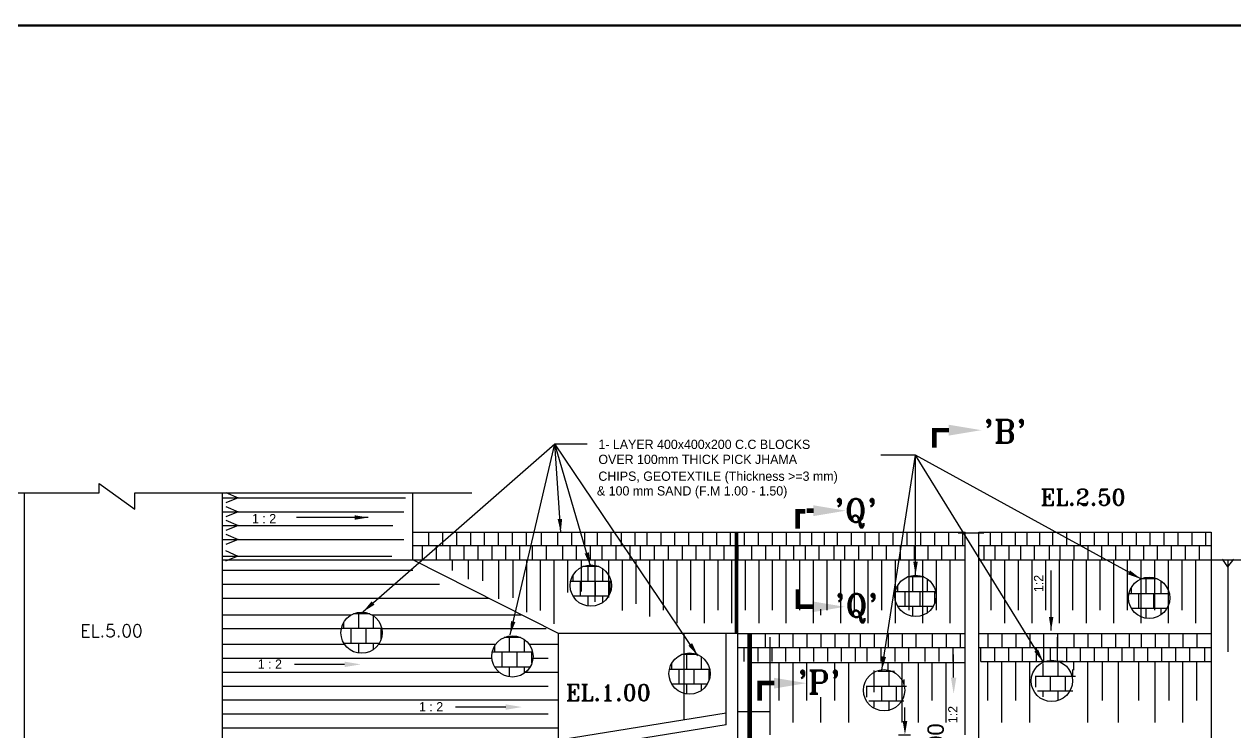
# Model space of a CAD drawing. Extents: x -377620 to 406987, y -326460 to -226264.
# Drawn here: x -80816 to -58647, y -240469 to -227506 of the extents above; entities that cross this region are included whole.
import ezdxf

# ---------------------------------------------------------------- set-up
doc = ezdxf.new("R2010")
doc.units = 0
doc.header["$LTSCALE"] = 300
doc.header["$MEASUREMENT"] = 0
doc.layers.get('0').update_dxf_attribs({"linetype": 'CONTINUOUS'})
doc.layers.get('DEFPOINTS').update_dxf_attribs({"linetype": 'CONTINUOUS'})
doc.layers.add('LINE', color=7, linetype='CONTINUOUS')
doc.styles.add('BIG', font='ROMANT.SHX')
doc.dimstyles.new('3', dxfattribs={"dimtxt": 225, "dimasz": 350, "dimexe": 100, "dimexo": 25, "dimgap": 9, "dimtad": 0, "dimdec": 0, "dimzin": 0, "dimdsep": 46, "dimtxsty": 'Standard', "dimcen": 0, "dimclrd": 5, "dimclre": 6, "dimclrt": 256, "dimadec": 0, "dimazin": 0, "dimtfac": 1, "dimtdec": 0, "dimtofl": 0, "dimtmove": 2, "dimatfit": 3, "dimfxl": 1, "dimtolj": 1, "dimtzin": 0, "dimarcsym": 0})

# ---------------------------------------------------------------- blocks, each defined once
blk = doc.blocks.new('*X400')
at = {"color": 0}
for p, q in [((19840, 640), (19840, 912)), ((19924, 960), (20274, 960)), ((20000, 960), (20000, 985)), ((20160, 640), (20160, 960)), ((19664, 640), (20535, 640)), ((19680, 403), (19680, 640)), ((20000, 320), (20000, 640)), ((20320, 320), (20320, 640)), ((20480, 640), (20480, 781)), ((19720, 320), (20479, 320)), ((19840, 190), (19840, 320)), ((20160, 111), (20160, 320))]:
    blk.add_line(p, q, dxfattribs=at)
blk = doc.blocks.new('*X404')
at = {"color": 0}
for p, q in [((19840, 640), (19840, 912)), ((19924, 960), (20274, 960)), ((20000, 960), (20000, 985)), ((20160, 640), (20160, 960)), ((19664, 640), (20535, 640)), ((19680, 403), (19680, 640)), ((20000, 320), (20000, 640)), ((20320, 320), (20320, 640)), ((20480, 640), (20480, 781)), ((19720, 320), (20479, 320)), ((19840, 190), (19840, 320)), ((20160, 111), (20160, 320))]:
    blk.add_line(p, q, dxfattribs=at)
blk = doc.blocks.new('*X403')
at = {"color": 0}
for p, q in [((19840, 640), (19840, 912)), ((19924, 960), (20274, 960)), ((20000, 960), (20000, 985)), ((20160, 640), (20160, 960)), ((19664, 640), (20535, 640)), ((19680, 403), (19680, 640)), ((20000, 320), (20000, 640)), ((20320, 320), (20320, 640)), ((20480, 640), (20480, 781)), ((19720, 320), (20479, 320)), ((19840, 190), (19840, 320)), ((20160, 111), (20160, 320))]:
    blk.add_line(p, q, dxfattribs=at)
blk = doc.blocks.new('*X402')
at = {"color": 0}
for p, q in [((19840, 640), (19840, 912)), ((19924, 960), (20274, 960)), ((20000, 960), (20000, 985)), ((20160, 640), (20160, 960)), ((19664, 640), (20535, 640)), ((19680, 403), (19680, 640)), ((20000, 320), (20000, 640)), ((20320, 320), (20320, 640)), ((20480, 640), (20480, 781)), ((19720, 320), (20479, 320)), ((19840, 190), (19840, 320)), ((20160, 111), (20160, 320))]:
    blk.add_line(p, q, dxfattribs=at)
blk = doc.blocks.new('*D485')
at = {"layer": 'DEFPOINTS', "color": 0}
for p in [(-64831, -240523), (-64831, -240778), (-64687, -240778)]:
    blk.add_point(p, dxfattribs=at)
at = {"layer": 'LINE', "color": 7, "lineweight": -2}
for p, q in [((-64687, -240273), (-64687, -240023)), ((-64806, -240523), (-64587, -240523)), ((-64806, -240778), (-64587, -240778)), ((-64687, -241028), (-64687, -241278))]:
    blk.add_line(p, q, dxfattribs=at)
at = {"layer": 'LINE', "color": 7}
for points in [[(-64728, -240273), (-64645, -240273), (-64687, -240523)], [(-64728, -241028), (-64645, -241028), (-64687, -240778)]]:
    blk.add_solid(points, dxfattribs=at)
at = {"layer": 'LINE', "color": 7, "insert": (-64123, -240650), "char_height": 300, "attachment_point": 5, "rotation": 90}
blk.add_mtext('\\A1;300', dxfattribs=at)
blk = doc.blocks.new('*X391')
at = {"color": 0}
for p, q in [((19840, 640), (19840, 912)), ((19924, 960), (20274, 960)), ((20000, 960), (20000, 985)), ((20160, 640), (20160, 960)), ((19664, 640), (20535, 640)), ((19680, 403), (19680, 640)), ((20000, 320), (20000, 640)), ((20320, 320), (20320, 640)), ((20480, 640), (20480, 781)), ((19720, 320), (20479, 320)), ((19840, 190), (19840, 320)), ((20160, 111), (20160, 320))]:
    blk.add_line(p, q, dxfattribs=at)
blk = doc.blocks.new('A$C546D0F5F')
at = {"layer": 'LINE'}
for s, p in [('1- LAYER 400x400x200 C.C BLOCKS', (0, 0)), ('OVER 100mm THICK PICK JHAMA', (0, -275)), ('CHIPS, GEOTEXTILE (Thickness >=3 mm) ', (0, -583)), ('& 100 mm SAND (F.M 1.00 - 1.50)', (-27, -852))]:
    blk.add_text(s, height=170, dxfattribs=at).set_placement(p)
blk = doc.blocks.new('A$C12E56ADE')
at = {"layer": 'LINE'}
blk.add_blockref('A$C546D0F5F', (207, -96), dxfattribs=at)

msp = doc.modelspace()

# ---------------------------------------------------------------- linework, layer by layer
at = {"layer": 'LINE', "color": 7}
for p, q in [((-85465.2801, -236093.851), (-79441.9879, -236093.851)), ((-80816.0643, -236093.851), (-80816.0643, -242910)), ((-79441.9879, -235917.2589), (-78793.2479, -236388.171)), ((-79441.9879, -236093.851), (-79441.9879, -235917.2589)), ((-78793.2479, -236093.851), (-72618.0119, -236093.851)), ((-78793.2479, -236388.171), (-78793.2479, -236093.851)), ((-77184.2318, -241431.8243), (-77184.2318, -236096.1629)), ((-77123.9509, -236082.3746), (-76895.4676, -236183.437)), ((-73700.0643, -237317.3075), (-73700.0643, -236093.851)), ((-77184.2318, -236183.437), (-73833.5691, -236183.437)), ((-76895.4676, -236183.437), (-77123.9509, -236274.7677)), ((-77184.2318, -236438.437), (-73863.1629, -236438.437)), ((-77123.9509, -236340.1813), (-76895.4676, -236441.2437)), ((-76895.4676, -236441.2437), (-77123.9509, -236532.5744)), ((-77184.2318, -236691.1745), (-74065.5691, -236691.1745)), ((-77123.9509, -236590.1121), (-76895.4676, -236691.1745)), ((-76895.4676, -236691.1745), (-77123.9509, -236782.5052)), ((-77184.2318, -236946.1745), (-73863.1629, -236946.1745)), ((-77123.9509, -236847.9188), (-76895.4676, -236948.9812)), ((-76895.4676, -236948.9812), (-77123.9509, -237040.3119)), ((-73700.0643, -236809.7891), (-63586.5643, -236809.7891)), ((-73403.9577, -237064.3625), (-73403.9577, -236809.3625)), ((-73148.9577, -237064.3625), (-73148.9577, -236809.3625)), ((-72893.9577, -237064.3625), (-72893.9577, -236809.3625)), ((-72638.9577, -237064.3625), (-72638.9577, -236809.3625)), ((-72383.9577, -237064.3625), (-72383.9577, -236809.3625)), ((-72128.9577, -237064.3625), (-72128.9577, -236809.3625)), ((-71873.9577, -237064.3625), (-71873.9577, -236809.3625)), ((-71618.9577, -237064.3625), (-71618.9577, -236809.3625)), ((-71340.4184, -237064.3625), (-71340.4184, -236809.3625)), ((-71042.9184, -237064.3625), (-71042.9184, -236809.3625)), ((-70787.9184, -237064.3625), (-70787.9184, -236809.3625)), ((-70550.1226, -237064.3625), (-70550.1226, -236809.3625)), ((-70320.4184, -237064.3625), (-70320.4184, -236809.3625)), ((-70065.4184, -237064.3625), (-70065.4184, -236809.3625)), ((-69879.8426, -237064.3625), (-69879.8426, -236809.3625)), ((-69624.8426, -237064.3625), (-69624.8426, -236809.3625)), ((-69408.9577, -237064.3625), (-69408.9577, -236809.3625)), ((-69153.9577, -237064.3625), (-69153.9577, -236809.3625)), ((-68898.9577, -237064.3625), (-68898.9577, -236809.3625)), ((-68643.9577, -237064.3625), (-68643.9577, -236809.3625)), ((-68388.9577, -237064.3625), (-68388.9577, -236809.3625)), ((-68133.9577, -237064.3625), (-68133.9577, -236809.3625)), ((-67878.9577, -237064.3625), (-67878.9577, -236809.3625)), ((-67796.2961, -236825.7192), (-67796.2961, -238666.51)), ((-67768.769, -236825.7192), (-67796.2961, -236825.7192)), ((-67768.769, -238666.51), (-67768.769, -236825.7192)), ((-67751.2414, -236809.7891), (-67751.2414, -242856.8366)), ((-67623.9577, -237064.3625), (-67623.9577, -236809.3625)), ((-67368.9577, -237064.3625), (-67368.9577, -236809.3625)), ((-67113.9577, -237064.3625), (-67113.9577, -236809.3625)), ((-66858.9577, -237064.3625), (-66858.9577, -236809.3625)), ((-66603.9577, -237064.3625), (-66603.9577, -236809.3625)), ((-66391.4577, -237064.3625), (-66391.4577, -236809.3625)), ((-66159.5055, -237064.3625), (-66159.5055, -236809.3625)), ((-65923.9577, -237064.3625), (-65923.9577, -236809.3625)), ((-65668.9577, -237064.3625), (-65668.9577, -236809.3625)), ((-65413.9577, -237064.3625), (-65413.9577, -236809.3625)), ((-65158.9577, -237064.3625), (-65158.9577, -236809.3625)), ((-64903.9577, -237064.3625), (-64903.9577, -236809.3625)), ((-64648.9577, -237064.3625), (-64648.9577, -236809.3625)), ((-64393.9577, -237064.3625), (-64393.9577, -236809.3625)), ((-64138.9577, -237064.3625), (-64138.9577, -236809.3625)), ((-63883.9577, -237064.3625), (-63883.9577, -236809.3625)), ((-63714.4656, -236821.3424), (-63239.7003, -236821.3424)), ((-63628.9577, -237064.3625), (-63628.9577, -236809.3625)), ((-63586.5643, -240522.626), (-63586.5643, -236809.7891)), ((-63331.5643, -236809.7891), (-59081.5643, -236809.7891)), ((-63331.5643, -241415.126), (-63331.5643, -236809.7891)), ((-63118.9577, -237064.3625), (-63118.9577, -236809.3625)), ((-62914.7178, -237064.3625), (-62914.7178, -236809.3625)), ((-62659.7178, -237064.3625), (-62659.7178, -236809.3625)), ((-62447.2178, -237064.3625), (-62447.2178, -236809.3625)), ((-62215.2657, -237064.3625), (-62215.2657, -236809.3625)), ((-61979.7178, -237064.3625), (-61979.7178, -236809.3625)), ((-61724.7178, -237064.3625), (-61724.7178, -236809.3625)), ((-61469.7178, -237064.3625), (-61469.7178, -236809.3625)), ((-61214.7178, -237064.3625), (-61214.7178, -236809.3625)), ((-60959.7178, -237064.3625), (-60959.7178, -236809.3625)), ((-60704.7178, -237064.3625), (-60704.7178, -236809.3625)), ((-60449.7178, -237064.3625), (-60449.7178, -236809.3625)), ((-60194.7178, -237064.3625), (-60194.7178, -236809.3625)), ((-59939.7178, -237064.3625), (-59939.7178, -236809.3625)), ((-59684.7178, -237064.3625), (-59684.7178, -236809.3625)), ((-59429.7178, -237064.3625), (-59429.7178, -236809.3625)), ((-59174.7178, -237064.3625), (-59174.7178, -236809.3625)), ((-59081.5643, -236809.7891), (-59081.5643, -242910)), ((-77131.8627, -237149.3787), (-76903.3795, -237250.4411)), ((-63586.5643, -237064.3625), (-73700.0643, -237064.3625)), ((-73523.7821, -237319.3625), (-73523.7821, -237064.3625)), ((-73268.7821, -237319.3625), (-73268.7821, -237064.3625)), ((-73013.7821, -237319.3625), (-73013.7821, -237064.3625)), ((-72758.7821, -237319.3625), (-72758.7821, -237064.3625)), ((-72503.7821, -237319.3625), (-72503.7821, -237064.3625)), ((-72248.7821, -237319.3625), (-72248.7821, -237064.3625)), ((-71993.7821, -237319.3625), (-71993.7821, -237064.3625)), ((-71738.7821, -237319.3625), (-71738.7821, -237064.3625)), ((-71506.4789, -237319.3625), (-71506.4789, -237064.3625)), ((-71251.4789, -237319.3625), (-71251.4789, -237064.3625)), ((-70953.9789, -237319.3625), (-70953.9789, -237064.3625)), ((-70698.9789, -237319.3625), (-70698.9789, -237064.3625)), ((-70444.7755, -237319.3625), (-70444.7755, -237064.3625)), ((-70231.4789, -237319.3625), (-70231.4789, -237064.3625)), ((-69976.4789, -237319.3625), (-69976.4789, -237064.3625)), ((-69721.4789, -237319.3625), (-69721.4789, -237064.3625)), ((-69528.7821, -237319.3625), (-69528.7821, -237064.3625)), ((-69273.7821, -237319.3625), (-69273.7821, -237064.3625)), ((-69018.7821, -237319.3625), (-69018.7821, -237064.3625)), ((-68763.7821, -237319.3625), (-68763.7821, -237064.3625)), ((-68508.7821, -237319.3625), (-68508.7821, -237064.3625)), ((-68253.7821, -237319.3625), (-68253.7821, -237064.3625)), ((-67998.7821, -237319.3625), (-67998.7821, -237064.3625)), ((-67743.7821, -237319.3625), (-67743.7821, -237064.3625)), ((-67488.7821, -237319.3625), (-67488.7821, -237064.3625)), ((-67233.7821, -237319.3625), (-67233.7821, -237064.3625)), ((-66978.7821, -237319.3625), (-66978.7821, -237064.3625)), ((-66723.7821, -237319.3625), (-66723.7821, -237064.3625)), ((-66511.2821, -237319.3625), (-66511.2821, -237064.3625)), ((-66256.2821, -237319.3625), (-66256.2821, -237064.3625)), ((-65981.8298, -237319.3625), (-65981.8298, -237064.3625)), ((-65788.7821, -237319.3625), (-65788.7821, -237064.3625)), ((-65533.7821, -237319.3625), (-65533.7821, -237064.3625)), ((-65278.7821, -237319.3625), (-65278.7821, -237064.3625)), ((-65023.7821, -237319.3625), (-65023.7821, -237064.3625)), ((-64768.7821, -237319.3625), (-64768.7821, -237064.3625)), ((-64513.7821, -237319.3625), (-64513.7821, -237064.3625)), ((-64263.7821, -237319.3625), (-64263.7821, -237064.3625)), ((-64013.7821, -237319.3625), (-64013.7821, -237064.3625)), ((-63763.7821, -237319.3625), (-63763.7821, -237064.3625)), ((-59081.5643, -237064.3625), (-63331.5643, -237064.3625)), ((-63238.7821, -237333.8412), (-63238.7821, -237064.3625)), ((-63034.5422, -237319.3625), (-63034.5422, -237064.3625)), ((-62779.5422, -237319.3625), (-62779.5422, -237064.3625)), ((-62567.0422, -237319.3625), (-62567.0422, -237064.3625)), ((-62312.0422, -237319.3625), (-62312.0422, -237064.3625)), ((-62037.5899, -237319.3625), (-62037.5899, -237064.3625)), ((-61844.5422, -237319.3625), (-61844.5422, -237064.3625)), ((-61589.5422, -237319.3625), (-61589.5422, -237064.3625)), ((-61334.5422, -237319.3625), (-61334.5422, -237064.3625)), ((-61079.5422, -237319.3625), (-61079.5422, -237064.3625)), ((-60824.5422, -237319.3625), (-60824.5422, -237064.3625)), ((-60569.5422, -237319.3625), (-60569.5422, -237064.3625)), ((-60314.5422, -237319.3625), (-60314.5422, -237064.3625)), ((-60059.5422, -237319.3625), (-60059.5422, -237064.3625)), ((-59804.5422, -237319.3625), (-59804.5422, -237064.3625)), ((-59549.5422, -237319.3625), (-59549.5422, -237064.3625)), ((-59294.5422, -237333.8412), (-59294.5422, -237064.3625)), ((-77186.5643, -237317.3075), (-63586.5643, -237317.3075)), ((-77184.2318, -237250.4411), (-74083.5691, -237250.4411)), ((-76903.3795, -237250.4411), (-77132.5954, -237342.0646)), ((-71033.0594, -238669.6143), (-73700.0643, -237317.3075)), ((-72981.0299, -237318.4081), (-72981.0299, -237512.1305)), ((-72685.0976, -237318.4081), (-72685.0976, -237675.6305)), ((-72423.3765, -237318.4081), (-72423.3765, -237705.8529)), ((-72127.4442, -237318.4081), (-72127.4442, -238032.8529)), ((-71865.7231, -237317.3075), (-71865.7231, -238015.8529)), ((-71615.7231, -237317.3075), (-71615.7231, -238276.8529)), ((-71365.7231, -237317.3075), (-71365.7231, -238247.8529)), ((-71115.7231, -237317.3075), (-71115.7231, -238491.8529)), ((-70865.7231, -237317.3075), (-70865.7231, -237917.7656)), ((-70615.7231, -237317.3075), (-70615.7231, -237896.8456)), ((-70365.7231, -237317.3075), (-70365.7231, -238089.7857)), ((-70115.7231, -237317.3075), (-70115.7231, -238010.8601)), ((-69865.7231, -237317.3075), (-69865.7231, -238247.1862)), ((-69615.7231, -237317.3075), (-69615.7231, -238124.8747)), ((-69365.7231, -237317.3075), (-69365.7231, -238358.4761)), ((-69115.7231, -237317.3075), (-69115.7231, -238238.8892)), ((-68865.7231, -237317.3075), (-68865.7231, -238478.138)), ((-68615.7231, -237317.3075), (-68615.7231, -238238.2378)), ((-68365.7231, -237317.3075), (-68365.7231, -238478.138)), ((-68115.7231, -237317.3075), (-68115.7231, -238238.2378)), ((-67865.7231, -237317.3075), (-67865.7231, -238478.138)), ((-67615.7231, -237317.3075), (-67615.7231, -238238.2378)), ((-67365.7231, -237317.3075), (-67365.7231, -238478.138)), ((-67115.7231, -237317.3075), (-67115.7231, -238238.2378)), ((-66865.7231, -237317.3075), (-66865.7231, -238478.138)), ((-66615.7231, -237317.3075), (-66615.7231, -238238.2378)), ((-66365.7231, -237317.3075), (-66365.7231, -238478.138)), ((-66115.7231, -237317.3075), (-66115.7231, -238238.2378)), ((-65865.7231, -237317.3075), (-65865.7231, -238478.138)), ((-65615.7231, -237317.3075), (-65615.7231, -238238.2378)), ((-65365.7231, -237317.3075), (-65365.7231, -238478.138)), ((-65115.7231, -237317.3075), (-65115.7231, -238238.2378)), ((-64865.7231, -237317.3075), (-64865.7231, -238478.138)), ((-64615.7231, -237317.3075), (-64615.7231, -238238.2378)), ((-64365.7231, -237317.3075), (-64365.7231, -238478.138)), ((-64115.7231, -237317.3075), (-64115.7231, -238238.2378)), ((-63865.7231, -237317.3075), (-63865.7231, -238478.138)), ((-63586.5643, -238669.6143), (-63586.5643, -237317.3075)), ((-63331.5643, -237317.3075), (-57966.2051, -237317.3075)), ((-63331.5643, -238669.6143), (-63331.5643, -237317.3075)), ((-63115.7231, -237317.3075), (-63115.7231, -238238.2378)), ((-62865.7231, -237317.3075), (-62865.7231, -238478.138)), ((-62615.7231, -237317.3075), (-62615.7231, -238238.2378)), ((-62365.7231, -237317.3075), (-62365.7231, -238478.138)), ((-62115.7231, -237317.3075), (-62115.7231, -238238.2378)), ((-61865.7231, -237317.3075), (-61865.7231, -238478.138)), ((-61615.7231, -237317.3075), (-61615.7231, -238238.2378)), ((-61365.7231, -237317.3075), (-61365.7231, -238478.138)), ((-61115.7231, -237317.3075), (-61115.7231, -238238.2378)), ((-60865.7231, -237317.3075), (-60865.7231, -238478.138)), ((-60615.7231, -237317.3075), (-60615.7231, -238238.2378)), ((-60365.7231, -237317.3075), (-60365.7231, -238478.138)), ((-60115.7231, -237317.3075), (-60115.7231, -238238.2378)), ((-59865.7231, -237317.3075), (-59865.7231, -238478.138)), ((-59615.7231, -237317.3075), (-59615.7231, -238238.2378)), ((-59365.7231, -237317.3075), (-59365.7231, -238478.138)), ((-58771.7438, -237446.9043), (-58874.22, -237307.0646)), ((-58771.7438, -237446.9043), (-58661.871, -237307.0646)), ((-58771.7438, -237317.3075), (-58771.7438, -239004.4383)), ((-77184.2318, -237505.4411), (-73700.0643, -237505.4411)), ((-77184.2318, -237765.2348), (-73210.2374, -237765.2348)), ((-77184.2318, -238020.2348), (-73700.0643, -238020.2348)), ((-73700.0643, -238020.2348), (-72313.7587, -238020.2348)), ((-66232.5681, -238223.0078), (-66232.5681, -238330.5824)), ((-77184.2318, -238324.5014), (-74824.1031, -238324.5014)), ((-74452.2757, -238324.5014), (-73210.2374, -238324.5014)), ((-73700.0643, -238324.5014), (-71713.6874, -238324.5014)), ((-77184.2318, -238579.5014), (-75008.7375, -238579.5014)), ((-74267.6412, -238579.5014), (-73700.0643, -238579.5014)), ((-73700.0643, -238579.5014), (-71257.8961, -238579.5014)), ((-67751.2414, -238669.6143), (-71033.0594, -238669.6143)), ((-71033.0594, -240621.4068), (-71033.0594, -238669.6143)), ((-68729.0643, -240249.7946), (-68729.0643, -238669.6143)), ((-67964.0643, -240342.4479), (-67964.0643, -238669.6143)), ((-67751.5643, -238669.6143), (-63586.5643, -238669.6143)), ((-67496.5643, -238924.6143), (-67496.5643, -238669.6143)), ((-67241.5643, -238924.6143), (-67241.5643, -238669.6143)), ((-67156.5643, -240522.626), (-67156.5643, -238737.626)), ((-66986.5643, -238924.6143), (-66986.5643, -238669.6143)), ((-66731.5643, -238924.6143), (-66731.5643, -238669.6143)), ((-66476.5643, -238924.6143), (-66476.5643, -238669.6143)), ((-66221.5643, -238924.6143), (-66221.5643, -238669.6143)), ((-65966.5643, -238924.6143), (-65966.5643, -238669.6143)), ((-65711.5643, -238924.6143), (-65711.5643, -238669.6143)), ((-65499.0643, -238924.6143), (-65499.0643, -238669.6143)), ((-65244.0643, -238924.6143), (-65244.0643, -238669.6143)), ((-64989.0643, -238924.6143), (-64989.0643, -238669.6143)), ((-64734.0643, -238924.6143), (-64734.0643, -238669.6143)), ((-64479.0643, -238924.6143), (-64479.0643, -238669.6143)), ((-64181.5643, -238924.6143), (-64181.5643, -238669.6143)), ((-63926.5643, -238924.6143), (-63926.5643, -238669.6143)), ((-63671.5643, -238924.6143), (-63671.5643, -238669.6143)), ((-63331.5643, -238669.6143), (-59081.5643, -238669.6143)), ((-63161.5643, -238924.6143), (-63161.5643, -238669.6143)), ((-62906.5643, -238924.6143), (-62906.5643, -238669.6143)), ((-62651.5643, -238924.6143), (-62651.5643, -238669.6143)), ((-62396.5643, -238924.6143), (-62396.5643, -238669.6143)), ((-62152.5681, -238737.626), (-62152.5681, -239192.0178)), ((-62141.5643, -238924.6143), (-62141.5643, -238669.6143)), ((-61897.5681, -238737.626), (-61897.5681, -239172.5567)), ((-61886.5643, -238924.6143), (-61886.5643, -238669.6143)), ((-61589.0643, -238924.6143), (-61589.0643, -238669.6143)), ((-61334.0643, -238924.6143), (-61334.0643, -238669.6143)), ((-61079.0643, -238924.6143), (-61079.0643, -238669.6143)), ((-60824.0643, -238924.6143), (-60824.0643, -238669.6143)), ((-60573.9169, -238924.6143), (-60573.9169, -238669.6143)), ((-60356.5643, -238924.6143), (-60356.5643, -238669.6143)), ((-60101.5643, -238924.6143), (-60101.5643, -238669.6143)), ((-59846.5643, -238924.6143), (-59846.5643, -238669.6143)), ((-59591.5643, -238924.6143), (-59591.5643, -238669.6143)), ((-59336.5643, -238924.6143), (-59336.5643, -238669.6143)), ((-77184.2318, -238865.126), (-74951.193, -238865.126)), ((-74325.1858, -238865.126), (-73210.2374, -238865.126)), ((-73700.0643, -238865.126), (-72180.7127, -238865.126)), ((-71569.6661, -238865.126), (-71033.0594, -238865.126)), ((-67751.5643, -238924.6143), (-63586.5643, -238924.6143)), ((-67631.7398, -239179.6143), (-67631.7398, -238924.6143)), ((-67376.7398, -239179.6143), (-67376.7398, -238924.6143)), ((-67121.7398, -239179.6143), (-67121.7398, -238924.6143)), ((-66866.7398, -239179.6143), (-66866.7398, -238924.6143)), ((-66611.7398, -239179.6143), (-66611.7398, -238924.6143)), ((-66356.7398, -239179.6143), (-66356.7398, -238924.6143)), ((-66101.7398, -239179.6143), (-66101.7398, -238924.6143)), ((-65846.7398, -239179.6143), (-65846.7398, -238924.6143)), ((-65591.7398, -239179.6143), (-65591.7398, -238924.6143)), ((-65379.2398, -239179.6143), (-65379.2398, -238924.6143)), ((-65124.2398, -239179.6143), (-65124.2398, -238924.6143)), ((-64869.2398, -239179.6143), (-64869.2398, -238924.6143)), ((-64614.2398, -239179.6143), (-64614.2398, -238924.6143)), ((-64316.7398, -239179.6143), (-64316.7398, -238924.6143)), ((-64061.7398, -239179.6143), (-64061.7398, -238924.6143)), ((-63806.7398, -239179.6143), (-63806.7398, -238924.6143)), ((-63331.5643, -238924.6143), (-59081.5643, -238924.6143)), ((-63296.7398, -239179.6143), (-63296.7398, -238924.6143)), ((-63041.7398, -239179.6143), (-63041.7398, -238924.6143)), ((-62786.7398, -239179.6143), (-62786.7398, -238924.6143)), ((-62531.7398, -239179.6143), (-62531.7398, -238924.6143)), ((-62276.7398, -239179.6143), (-62276.7398, -238924.6143)), ((-62021.7398, -239179.6143), (-62021.7398, -238924.6143)), ((-61724.2398, -239179.6143), (-61724.2398, -238924.6143)), ((-61469.2398, -239179.6143), (-61469.2398, -238924.6143)), ((-61214.2398, -239179.6143), (-61214.2398, -238924.6143)), ((-60959.2398, -239179.6143), (-60959.2398, -238924.6143)), ((-60709.0923, -239179.6143), (-60709.0923, -238924.6143)), ((-60491.7398, -239179.6143), (-60491.7398, -238924.6143)), ((-60236.7398, -239179.6143), (-60236.7398, -238924.6143)), ((-59981.7398, -239179.6143), (-59981.7398, -238924.6143)), ((-59726.7398, -239179.6143), (-59726.7398, -238924.6143)), ((-59471.7398, -239179.6143), (-59471.7398, -238924.6143)), ((-59198.0398, -239179.6143), (-59198.0398, -238924.6143)), ((-77184.2318, -239120.126), (-73700.0643, -239120.126)), ((-73700.0643, -239120.126), (-72251.6306, -239120.126)), ((-71498.7482, -239120.126), (-71221.5691, -239120.126)), ((-67532.6892, -239197.9211), (-63586.5643, -239197.9211)), ((-66997.5681, -239197.9211), (-66997.5681, -239892.6004)), ((-66742.5681, -239197.9211), (-66742.5681, -240297.4915)), ((-66487.5681, -239197.9211), (-66487.5681, -239892.6004)), ((-65977.5681, -239197.9211), (-65977.5681, -239892.6004)), ((-65722.5681, -239197.9211), (-65722.5681, -240297.4915)), ((-65000.0681, -239197.9211), (-65000.0681, -239341.528)), ((-64745.0681, -239197.9211), (-64745.0681, -240297.4915)), ((-64447.5681, -239197.9211), (-64447.5681, -240297.4915)), ((-64192.5681, -239197.9211), (-64192.5681, -239892.6004)), ((-63937.5681, -239197.9211), (-63937.5681, -240297.4915)), ((-63795.2038, -239475.3931), (-63795.2038, -239052.0569)), ((-63296.7398, -239179.6143), (-59081.5643, -239179.6143)), ((-63172.5681, -239197.9211), (-63172.5681, -239892.6004)), ((-62917.5681, -239197.9211), (-62917.5681, -240297.4915)), ((-62662.5681, -239197.9211), (-62662.5681, -239892.6004)), ((-62407.5681, -239197.9211), (-62407.5681, -240297.4915)), ((-61600.0681, -239197.9211), (-61600.0681, -239341.528)), ((-61345.0681, -239197.9211), (-61345.0681, -240297.4915)), ((-61074.4055, -239197.9211), (-61074.4055, -239892.6004)), ((-60779.8869, -239197.9211), (-60779.8869, -240297.4915)), ((-60407.0869, -239197.9211), (-60407.0869, -239892.6004)), ((-60112.5681, -239197.9211), (-60112.5681, -240297.4915)), ((-59857.5681, -239197.9211), (-59857.5681, -239892.6004)), ((-59602.5681, -239197.9211), (-59602.5681, -240297.4915)), ((-59347.5681, -239197.9211), (-59347.5681, -239892.6004)), ((-77184.2318, -239375.126), (-73210.2374, -239375.126)), ((-74948.9937, -239233.8266), (-75869.2834, -239233.8266)), ((-73700.0643, -239375.126), (-72120.1822, -239375.126)), ((-71630.1965, -239375.126), (-71033.0594, -239375.126)), ((-65255.0681, -239347.9908), (-65255.0681, -239742.2546)), ((-77184.2318, -239630.126), (-73700.0643, -239630.126)), ((-73700.0643, -239630.126), (-71221.5691, -239630.126)), ((-66232.5681, -239837.1376), (-66232.5681, -240297.4915)), ((-77184.2318, -239885.126), (-73210.2374, -239885.126)), ((-73700.0643, -239885.126), (-71033.0594, -239885.126)), ((-71996.7103, -240016), (-72917, -240016)), ((-77184.2318, -240140.126), (-73700.0643, -240140.126)), ((-67964.0643, -240126.4075), (-75656.5643, -241367.1334)), ((-73700.0643, -240140.126), (-71221.5691, -240140.126)), ((-67751.5643, -240097.626), (-67156.5643, -240097.626)), ((-77184.2318, -240395.126), (-73210.2374, -240395.126)), ((-67964.0643, -240341.6538), (-75656.5643, -241582.3797)), ((-73700.0643, -240395.126), (-71033.0594, -240395.126)), ((-67156.5643, -240415.2834), (-67156.5643, -240374.9148))]:
    msp.add_line(p, q, dxfattribs=at)
at = {"layer": 'LINE', "color": 7, "lineweight": 40, "const_width": 42.8247}
msp.add_lwpolyline([(-106752.3522, -270313.1311), (-46247.1522, -270313.1311), (-46247.1522, -227527.3111), (-106752.3522, -227527.3111)], close=True, dxfattribs=at)
at = {"layer": 'LINE', "color": 7, "const_width": 85}
for points in [[(-64148.2448, -235263.1624), (-64148.2448, -234943.2386), (-64008.4203, -234943.2386)], [(-64008.4203, -234943.2386), (-63878.5833, -234943.2386)], [(-66649.7825, -236750.048), (-66649.7825, -236430.1242), (-66509.958, -236430.1242)], [(-66487.9915, -236418.1178), (-66358.1545, -236418.1178)], [(-66645.5006, -237859.1015), (-66645.5006, -238179.0253), (-66505.6761, -238179.0253)], [(-66506.5689, -238179.0253), (-66376.7318, -238179.0253)], [(-67532.6892, -238669.6143), (-67532.6892, -244194)], [(-67350.2889, -239897.7193), (-67350.2889, -239577.7955), (-67210.4644, -239577.7955)], [(-67211.3572, -239577.7955), (-67081.5201, -239577.7955)]]:
    msp.add_lwpolyline(points, dxfattribs=at)
at = {"layer": 'LINE', "color": 7}
for centre in [(-70439.1013, -237790.3986), (-64493.1303, -237979.5965), (-60215.0729, -238015.4378), (-74638.1894, -238653.4563), (-71875.1894, -239087.4563), (-68631.6239, -239402.7861), (-61998.011, -239536.8183), (-65070.06, -239707.9023)]:
    msp.add_circle(centre, 377.8562, dxfattribs=at)
for points in [[(-63884.3227, -234844.0719), (-63884.3227, -235042.4052), (-63289.3227, -234943.2386)], [(-66363.8939, -236318.9511), (-66363.8939, -236517.2844), (-65768.8939, -236418.1178)], [(-66382.4712, -238278.192), (-66382.4712, -238079.8587), (-65787.4712, -238179.0253)], [(-74948.9937, -239184.2433), (-74948.9937, -239283.4099), (-74651.4937, -239233.8266)], [(-67087.2595, -239478.6288), (-67087.2595, -239676.9621), (-66492.2595, -239577.7955)], [(-63745.6205, -239475.3931), (-63844.7871, -239475.3931), (-63795.2038, -239772.8931)], [(-71996.7103, -239966.4167), (-71996.7103, -240065.5833), (-71699.2103, -240016)]]:
    msp.add_solid(points, dxfattribs=at)

# ---------------------------------------------------------------- block references
msp.add_blockref('A$C12E56ADE', (-70507.8243, -235192.0935), dxfattribs=at)
at = {"layer": 'LINE', "color": 7, "yscale": 0.8499999999767169, "zscale": 0.85}
for name, p, xscale in [('*X402', (-53354.7931, -238258.9998), -0.8499999999985448), ('*X403', (-47408.8221, -238448.1976), -0.8499999999985448), ('*X404', (-43130.7648, -238484.0389), -0.8499999999985448), ('*X400', (-57553.8812, -239122.0575), -0.8499999999985448), ('*X400', (-54790.8812, -239556.0575), -0.8499999999985448), ('*X400', (-51547.3157, -239871.3872), -0.8499999999985448), ('*X391', (-79019.7173, -239991.1987), 0.8499999999985448), ('*X391', (-82111.8682, -240176.5034), 0.8499999999985448)]:
    msp.add_blockref(name, p, dxfattribs=dict(at, xscale=xscale))

# ---------------------------------------------------------------- texts
at = {"layer": 'LINE', "color": 7, "style": 'BIG'}
for s, height, p in [("'B'", 425, (-63256.7825, -235176.0833)), ('EL.2.50', 300, (-62203.3824, -236321.5952)), ("'Q'", 425, (-65989.6571, -236626.1572)), ("'Q'", 425, (-65974.2335, -238366.5395)), ('EL.5.00', 229.5, (-79786.7785, -238735.002)), ("'P'", 425, (-66663.0039, -239772.1263)), ('EL.1.00', 300, (-70897.3824, -239900.5952))]:
    msp.add_text(s, height=height, dxfattribs=at).set_placement(p)
at = {"layer": 'LINE', "color": 7}
for s, p in [('1 : 2 ', (-76644.6821, -236648.5533)), ('1 : 2', (-76538.3472, -239313.4309)), ('1 : 2', (-73586.0638, -240095.6043))]:
    msp.add_text(s, height=170, dxfattribs=at).set_placement(p)
for p in [(-62154.7544, -237909.5907), (-63725.1634, -240311.4025)]:
    msp.add_text('1:2', height=170, rotation=90, dxfattribs=at).set_placement(p)

# ---------------------------------------------------------------- dimensions: what is measured, and where the dimension line sits
dim = msp.add_linear_dim(base=(-64686.8248, -240777.626), p1=(-64831.0458, -240522.626), p2=(-64831.0458, -240777.626), angle=90, text='300', dimstyle='3', override={"dimtxt": 300, "dimasz": 250, "dimclrd": 7, "dimclre": 7, "dimclrt": 7}, dxfattribs=at)
dim.commit()
dim.dimension.update_dxf_attribs({"geometry": '*D485', "text_midpoint": (-64123.3248, -240650.126)})

# ---------------------------------------------------------------- leaders
for points in [[(-74615, -238274), (-71097.5636, -235192.0935)], [(-71918.986, -238693.2405), (-71097.5636, -235192.0935), (-70507.8243, -235192.0935)], [(-68478.7143, -239075.7783), (-71097.5636, -235192.0935)], [(-70444.638, -237431.9215), (-71097.5636, -235192.0935)], [(-70989.4737, -236819.5407), (-71097.5636, -235192.0935)], [(-64493.1303, -237601.7404), (-64493.1303, -235404.0935), (-65128.0493, -235404.0935)], [(-65111.8682, -239339.5717), (-64493.1303, -235404.0935)], [(-62152.5681, -239192.0178), (-64493.1303, -235404.0935)], [(-60365.7231, -237668.9125), (-64493.1303, -235404.0935)], [(-74516.0819, -236543.6375), (-75830.0326, -236543.6375)], [(-62009.5963, -238614.6523), (-62009.5963, -237513.0366)]]:
    msp.add_leader(points, dimstyle='3', override={"dimtxt": 300, "dimasz": 250, "dimclrd": 7, "dimclre": 7, "dimclrt": 7}, dxfattribs=at)

doc.saveas('drawing.dxf')
